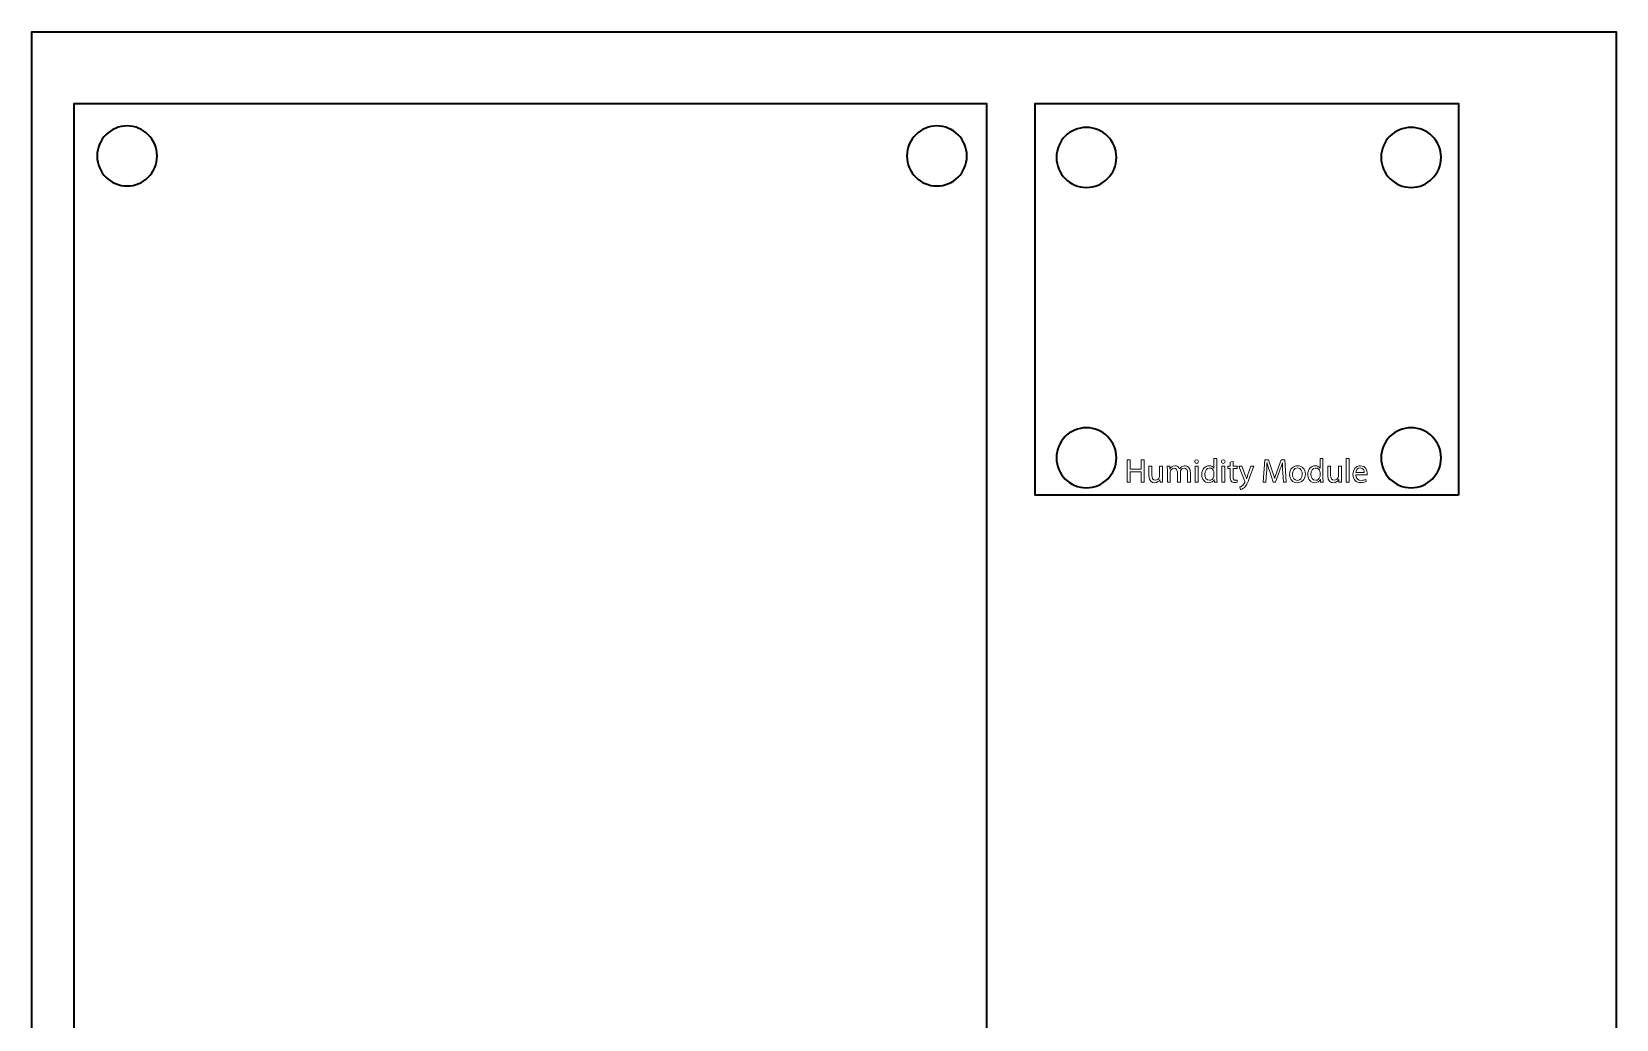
# Model space of a CAD drawing. Header units: inches. Extents: x 0.6 to 79.9, y -99 to -0.2.
# Drawn here: x 0.6 to 79.9, y -49.6 to -0.2 of the extents above; entities that cross this region are included whole.
import ezdxf

# ---------------------------------------------------------------- set-up
doc = ezdxf.new("R2010")
doc.units = ezdxf.units.IN
doc.header["$MEASUREMENT"] = 0
doc.layers.add('Laag 1', color=7, linetype='Continuous')

msp = doc.modelspace()

# ---------------------------------------------------------------- linework, layer by layer
at = {"layer": 'Laag 1', "color": 7, "lineweight": 35, "true_color": 0xffffff}
msp.add_lwpolyline([(79.904, -98.954), (0.617, -98.954), (0.617, -0.176), (79.904, -0.176), (79.904, -98.954)], dxfattribs=at)
at = {"layer": 'Laag 1', "color": 1, "lineweight": 35, "true_color": 0xff0000}
for points in [[(48.385, -64.274), (2.735, -64.274), (2.735, -3.764), (48.385, -3.764), (48.385, -64.274)], [(72.011, -23.354), (50.821, -23.354), (50.821, -3.764), (72.011, -3.764), (72.011, -23.354)]]:
    msp.add_lwpolyline(points, dxfattribs=at)
at = {"layer": 'Laag 1', "color": 1, "lineweight": 18, "true_color": 0xff0000}
for points in [[(55.584, -21.584), (55.584, -22.055), (56.128, -22.055), (56.128, -21.584), (56.275, -21.584), (56.275, -22.71), (56.128, -22.71), (56.128, -22.182), (55.584, -22.182), (55.584, -22.71), (55.438, -22.71), (55.438, -21.584), (55.584, -21.584)], [(58.832, -22.71), (58.832, -21.901), (58.979, -21.901), (58.979, -22.71), (58.832, -22.71)], [(60.163, -22.71), (60.163, -21.901), (60.311, -21.901), (60.311, -22.71), (60.163, -22.71)], [(66.389, -21.523), (66.536, -21.523), (66.536, -22.71), (66.389, -22.71), (66.389, -21.523)]]:
    msp.add_lwpolyline(points, dxfattribs=at)
at = {"layer": 'Laag 1', "color": 7, "lineweight": 35, "true_color": 0xffffff}
for points in [[(6.892, -6.391), (6.892, -7.219), (6.22, -7.891), (5.392, -7.891), (4.563, -7.891), (3.892, -7.219), (3.892, -6.391), (3.892, -5.562), (4.563, -4.891), (5.392, -4.891), (6.22, -4.891), (6.892, -5.562), (6.892, -6.391)], [(47.411, -6.391), (47.411, -7.219), (46.739, -7.891), (45.911, -7.891), (45.082, -7.891), (44.411, -7.219), (44.411, -6.391), (44.411, -5.562), (45.082, -4.891), (45.911, -4.891), (46.739, -4.891), (47.411, -5.562), (47.411, -6.391)], [(54.89, -6.462), (54.89, -7.29), (54.218, -7.962), (53.39, -7.962), (52.561, -7.962), (51.89, -7.29), (51.89, -6.462), (51.89, -5.633), (52.561, -4.962), (53.39, -4.962), (54.218, -4.962), (54.89, -5.633), (54.89, -6.462)], [(71.138, -6.462), (71.138, -7.29), (70.466, -7.962), (69.638, -7.962), (68.809, -7.962), (68.138, -7.29), (68.138, -6.462), (68.138, -5.633), (68.809, -4.962), (69.638, -4.962), (70.466, -4.962), (71.138, -5.633), (71.138, -6.462)], [(54.89, -21.485), (54.89, -22.313), (54.218, -22.985), (53.39, -22.985), (52.561, -22.985), (51.89, -22.313), (51.89, -21.485), (51.89, -20.656), (52.561, -19.985), (53.39, -19.985), (54.218, -19.985), (54.89, -20.656), (54.89, -21.485)], [(71.138, -21.485), (71.138, -22.313), (70.466, -22.985), (69.638, -22.985), (68.809, -22.985), (68.138, -22.313), (68.138, -21.485), (68.138, -20.656), (68.809, -19.985), (69.638, -19.985), (70.466, -19.985), (71.138, -20.656), (71.138, -21.485)]]:
    msp.add_open_spline(points, degree=3, knots=[0, 0, 0, 0, 1, 1, 1, 2, 2, 2, 3, 3, 3, 4, 4, 4, 4], dxfattribs=at)
at = {"layer": 'Laag 1', "color": 1, "lineweight": 18, "true_color": 0xff0000}
for points, knots in [([(57.198, -22.49), (57.198, -22.573), (57.2, -22.647), (57.205, -22.71), (57.205, -22.71), (57.074, -22.71), (57.074, -22.71), (57.074, -22.71), (57.066, -22.578), (57.066, -22.578), (57.066, -22.578), (57.063, -22.578), (57.063, -22.578), (57.024, -22.644), (56.939, -22.729), (56.795, -22.729), (56.668, -22.729), (56.516, -22.659), (56.516, -22.374), (56.516, -22.374), (56.516, -21.901), (56.516, -21.901), (56.516, -21.901), (56.663, -21.901), (56.663, -21.901), (56.663, -21.901), (56.663, -22.349), (56.663, -22.349), (56.663, -22.503), (56.71, -22.607), (56.844, -22.607), (56.942, -22.607), (57.011, -22.538), (57.038, -22.473), (57.046, -22.451), (57.051, -22.424), (57.051, -22.398), (57.051, -22.398), (57.051, -21.901), (57.051, -21.901), (57.051, -21.901), (57.198, -21.901), (57.198, -21.901), (57.198, -21.901), (57.198, -22.49), (57.198, -22.49)], [0, 0, 0, 0, 1, 1, 1, 2, 2, 2, 3, 3, 3, 4, 4, 4, 5, 5, 5, 6, 6, 6, 7, 7, 7, 8, 8, 8, 9, 9, 9, 10, 10, 10, 11, 11, 11, 12, 12, 12, 13, 13, 13, 14, 14, 14, 15, 15, 15, 15]), ([(57.44, -22.12), (57.44, -22.037), (57.438, -21.968), (57.434, -21.901), (57.434, -21.901), (57.562, -21.901), (57.562, -21.901), (57.562, -21.901), (57.569, -22.032), (57.569, -22.032), (57.569, -22.032), (57.574, -22.032), (57.574, -22.032), (57.619, -21.955), (57.694, -21.883), (57.828, -21.883), (57.939, -21.883), (58.022, -21.95), (58.057, -22.045), (58.057, -22.045), (58.06, -22.045), (58.06, -22.045), (58.086, -22), (58.117, -21.965), (58.151, -21.94), (58.199, -21.903), (58.253, -21.883), (58.33, -21.883), (58.437, -21.883), (58.595, -21.953), (58.595, -22.234), (58.595, -22.234), (58.595, -22.71), (58.595, -22.71), (58.595, -22.71), (58.452, -22.71), (58.452, -22.71), (58.452, -22.71), (58.452, -22.252), (58.452, -22.252), (58.452, -22.097), (58.395, -22.003), (58.276, -22.003), (58.193, -22.003), (58.128, -22.065), (58.102, -22.137), (58.096, -22.157), (58.091, -22.184), (58.091, -22.21), (58.091, -22.21), (58.091, -22.71), (58.091, -22.71), (58.091, -22.71), (57.947, -22.71), (57.947, -22.71), (57.947, -22.71), (57.947, -22.226), (57.947, -22.226), (57.947, -22.097), (57.89, -22.003), (57.778, -22.003), (57.686, -22.003), (57.619, -22.077), (57.596, -22.15), (57.587, -22.172), (57.584, -22.197), (57.584, -22.222), (57.584, -22.222), (57.584, -22.71), (57.584, -22.71), (57.584, -22.71), (57.44, -22.71), (57.44, -22.71), (57.44, -22.71), (57.44, -22.12), (57.44, -22.12)], [0, 0, 0, 0, 1, 1, 1, 2, 2, 2, 3, 3, 3, 4, 4, 4, 5, 5, 5, 6, 6, 6, 7, 7, 7, 8, 8, 8, 9, 9, 9, 10, 10, 10, 11, 11, 11, 12, 12, 12, 13, 13, 13, 14, 14, 14, 15, 15, 15, 16, 16, 16, 17, 17, 17, 18, 18, 18, 19, 19, 19, 20, 20, 20, 21, 21, 21, 22, 22, 22, 23, 23, 23, 24, 24, 24, 25, 25, 25, 25]), ([(58.996, -21.674), (58.997, -21.724), (58.96, -21.764), (58.902, -21.764), (58.85, -21.764), (58.814, -21.724), (58.814, -21.674), (58.814, -21.622), (58.852, -21.582), (58.905, -21.582), (58.96, -21.582), (58.996, -21.622), (58.996, -21.674)], [0, 0, 0, 0, 1, 1, 1, 2, 2, 2, 3, 3, 3, 4, 4, 4, 4]), ([(59.921, -21.523), (59.921, -21.523), (59.921, -22.501), (59.921, -22.501), (59.921, -22.573), (59.923, -22.655), (59.928, -22.71), (59.928, -22.71), (59.796, -22.71), (59.796, -22.71), (59.796, -22.71), (59.789, -22.57), (59.789, -22.57), (59.789, -22.57), (59.786, -22.57), (59.786, -22.57), (59.741, -22.66), (59.642, -22.729), (59.51, -22.729), (59.314, -22.729), (59.164, -22.563), (59.164, -22.317), (59.162, -22.048), (59.329, -21.883), (59.527, -21.883), (59.65, -21.883), (59.734, -21.941), (59.771, -22.006), (59.771, -22.006), (59.774, -22.006), (59.774, -22.006), (59.774, -22.006), (59.774, -21.523), (59.774, -21.523), (59.774, -21.523), (59.921, -21.523), (59.921, -21.523)], [0, 0, 0, 0, 1, 1, 1, 2, 2, 2, 3, 3, 3, 4, 4, 4, 5, 5, 5, 6, 6, 6, 7, 7, 7, 8, 8, 8, 9, 9, 9, 10, 10, 10, 11, 11, 11, 12, 12, 12, 12]), ([(59.774, -22.231), (59.774, -22.212), (59.772, -22.187), (59.767, -22.169), (59.746, -22.075), (59.665, -21.998), (59.555, -21.998), (59.403, -21.998), (59.313, -22.132), (59.313, -22.311), (59.313, -22.475), (59.393, -22.61), (59.552, -22.61), (59.65, -22.61), (59.741, -22.545), (59.767, -22.435), (59.772, -22.414), (59.774, -22.394), (59.774, -22.371), (59.774, -22.371), (59.774, -22.231), (59.774, -22.231)], [0, 0, 0, 0, 1, 1, 1, 2, 2, 2, 3, 3, 3, 4, 4, 4, 5, 5, 5, 6, 6, 6, 7, 7, 7, 7]), ([(60.327, -21.674), (60.329, -21.724), (60.292, -21.764), (60.233, -21.764), (60.182, -21.764), (60.145, -21.724), (60.145, -21.674), (60.145, -21.622), (60.184, -21.582), (60.237, -21.582), (60.292, -21.582), (60.327, -21.622), (60.327, -21.674)], [0, 0, 0, 0, 1, 1, 1, 2, 2, 2, 3, 3, 3, 4, 4, 4, 4]), ([(60.731, -21.669), (60.731, -21.669), (60.731, -21.901), (60.731, -21.901), (60.731, -21.901), (60.942, -21.901), (60.942, -21.901), (60.942, -21.901), (60.942, -22.013), (60.942, -22.013), (60.942, -22.013), (60.731, -22.013), (60.731, -22.013), (60.731, -22.013), (60.731, -22.45), (60.731, -22.45), (60.731, -22.55), (60.76, -22.607), (60.841, -22.607), (60.88, -22.607), (60.909, -22.602), (60.927, -22.597), (60.927, -22.597), (60.934, -22.707), (60.934, -22.707), (60.905, -22.719), (60.86, -22.727), (60.803, -22.727), (60.734, -22.727), (60.679, -22.706), (60.644, -22.665), (60.602, -22.622), (60.588, -22.55), (60.588, -22.455), (60.588, -22.455), (60.588, -22.013), (60.588, -22.013), (60.588, -22.013), (60.462, -22.013), (60.462, -22.013), (60.462, -22.013), (60.462, -21.901), (60.462, -21.901), (60.462, -21.901), (60.588, -21.901), (60.588, -21.901), (60.588, -21.901), (60.588, -21.707), (60.588, -21.707), (60.588, -21.707), (60.731, -21.669), (60.731, -21.669)], [0, 0, 0, 0, 1, 1, 1, 2, 2, 2, 3, 3, 3, 4, 4, 4, 5, 5, 5, 6, 6, 6, 7, 7, 7, 8, 8, 8, 9, 9, 9, 10, 10, 10, 11, 11, 11, 12, 12, 12, 13, 13, 13, 14, 14, 14, 15, 15, 15, 16, 16, 16, 17, 17, 17, 17]), ([(61.175, -21.901), (61.175, -21.901), (61.352, -22.379), (61.352, -22.379), (61.37, -22.433), (61.39, -22.496), (61.404, -22.545), (61.404, -22.545), (61.407, -22.545), (61.407, -22.545), (61.422, -22.496), (61.439, -22.435), (61.459, -22.376), (61.459, -22.376), (61.62, -21.901), (61.62, -21.901), (61.62, -21.901), (61.775, -21.901), (61.775, -21.901), (61.775, -21.901), (61.554, -22.478), (61.554, -22.478), (61.449, -22.756), (61.377, -22.898), (61.277, -22.985), (61.205, -23.048), (61.133, -23.073), (61.096, -23.08), (61.096, -23.08), (61.06, -22.956), (61.06, -22.956), (61.096, -22.945), (61.145, -22.921), (61.188, -22.884), (61.228, -22.852), (61.279, -22.796), (61.312, -22.72), (61.319, -22.706), (61.324, -22.694), (61.324, -22.685), (61.324, -22.677), (61.32, -22.665), (61.313, -22.647), (61.313, -22.647), (61.014, -21.901), (61.014, -21.901), (61.014, -21.901), (61.175, -21.901), (61.175, -21.901)], [0, 0, 0, 0, 1, 1, 1, 2, 2, 2, 3, 3, 3, 4, 4, 4, 5, 5, 5, 6, 6, 6, 7, 7, 7, 8, 8, 8, 9, 9, 9, 10, 10, 10, 11, 11, 11, 12, 12, 12, 13, 13, 13, 14, 14, 14, 15, 15, 15, 16, 16, 16, 16]), ([(63.215, -22.216), (63.207, -22.058), (63.197, -21.869), (63.199, -21.729), (63.199, -21.729), (63.194, -21.729), (63.194, -21.729), (63.155, -21.861), (63.108, -22.002), (63.051, -22.157), (63.051, -22.157), (62.853, -22.704), (62.853, -22.704), (62.853, -22.704), (62.742, -22.704), (62.742, -22.704), (62.742, -22.704), (62.56, -22.167), (62.56, -22.167), (62.507, -22.008), (62.462, -21.863), (62.429, -21.729), (62.429, -21.729), (62.426, -21.729), (62.426, -21.729), (62.423, -21.869), (62.415, -22.058), (62.404, -22.227), (62.404, -22.227), (62.375, -22.71), (62.375, -22.71), (62.375, -22.71), (62.236, -22.71), (62.236, -22.71), (62.236, -22.71), (62.314, -21.584), (62.314, -21.584), (62.314, -21.584), (62.5, -21.584), (62.5, -21.584), (62.5, -21.584), (62.692, -22.129), (62.692, -22.129), (62.739, -22.267), (62.778, -22.391), (62.806, -22.508), (62.806, -22.508), (62.811, -22.508), (62.811, -22.508), (62.839, -22.394), (62.879, -22.271), (62.93, -22.129), (62.93, -22.129), (63.13, -21.584), (63.13, -21.584), (63.13, -21.584), (63.316, -21.584), (63.316, -21.584), (63.316, -21.584), (63.386, -22.71), (63.386, -22.71), (63.386, -22.71), (63.244, -22.71), (63.244, -22.71), (63.244, -22.71), (63.215, -22.216), (63.215, -22.216)], [0, 0, 0, 0, 1, 1, 1, 2, 2, 2, 3, 3, 3, 4, 4, 4, 5, 5, 5, 6, 6, 6, 7, 7, 7, 8, 8, 8, 9, 9, 9, 10, 10, 10, 11, 11, 11, 12, 12, 12, 13, 13, 13, 14, 14, 14, 15, 15, 15, 16, 16, 16, 17, 17, 17, 18, 18, 18, 19, 19, 19, 20, 20, 20, 21, 21, 21, 22, 22, 22, 22]), ([(64.345, -22.299), (64.345, -22.599), (64.137, -22.729), (63.942, -22.729), (63.723, -22.729), (63.554, -22.568), (63.554, -22.313), (63.554, -22.042), (63.731, -21.883), (63.955, -21.883), (64.187, -21.883), (64.345, -22.052), (64.345, -22.299)], [0, 0, 0, 0, 1, 1, 1, 2, 2, 2, 3, 3, 3, 4, 4, 4, 4]), ([(63.703, -22.307), (63.703, -22.485), (63.804, -22.618), (63.948, -22.618), (64.089, -22.618), (64.194, -22.486), (64.194, -22.304), (64.194, -22.167), (64.125, -21.993), (63.951, -21.993), (63.778, -21.993), (63.703, -22.154), (63.703, -22.307)], [0, 0, 0, 0, 1, 1, 1, 2, 2, 2, 3, 3, 3, 4, 4, 4, 4]), ([(65.227, -21.523), (65.227, -21.523), (65.227, -22.501), (65.227, -22.501), (65.227, -22.573), (65.229, -22.655), (65.234, -22.71), (65.234, -22.71), (65.102, -22.71), (65.102, -22.71), (65.102, -22.71), (65.095, -22.57), (65.095, -22.57), (65.095, -22.57), (65.091, -22.57), (65.091, -22.57), (65.046, -22.66), (64.948, -22.729), (64.816, -22.729), (64.62, -22.729), (64.47, -22.563), (64.47, -22.317), (64.468, -22.048), (64.635, -21.883), (64.832, -21.883), (64.956, -21.883), (65.04, -21.941), (65.077, -22.006), (65.077, -22.006), (65.08, -22.006), (65.08, -22.006), (65.08, -22.006), (65.08, -21.523), (65.08, -21.523), (65.08, -21.523), (65.227, -21.523), (65.227, -21.523)], [0, 0, 0, 0, 1, 1, 1, 2, 2, 2, 3, 3, 3, 4, 4, 4, 5, 5, 5, 6, 6, 6, 7, 7, 7, 8, 8, 8, 9, 9, 9, 10, 10, 10, 11, 11, 11, 12, 12, 12, 12]), ([(65.08, -22.231), (65.08, -22.212), (65.078, -22.187), (65.073, -22.169), (65.051, -22.075), (64.971, -21.998), (64.861, -21.998), (64.709, -21.998), (64.618, -22.132), (64.618, -22.311), (64.618, -22.475), (64.699, -22.61), (64.857, -22.61), (64.956, -22.61), (65.046, -22.545), (65.073, -22.435), (65.078, -22.414), (65.08, -22.394), (65.08, -22.371), (65.08, -22.371), (65.08, -22.231), (65.08, -22.231)], [0, 0, 0, 0, 1, 1, 1, 2, 2, 2, 3, 3, 3, 4, 4, 4, 5, 5, 5, 6, 6, 6, 7, 7, 7, 7]), ([(66.147, -22.49), (66.147, -22.573), (66.148, -22.647), (66.153, -22.71), (66.153, -22.71), (66.023, -22.71), (66.023, -22.71), (66.023, -22.71), (66.014, -22.578), (66.014, -22.578), (66.014, -22.578), (66.011, -22.578), (66.011, -22.578), (65.972, -22.644), (65.887, -22.729), (65.744, -22.729), (65.617, -22.729), (65.465, -22.659), (65.465, -22.374), (65.465, -22.374), (65.465, -21.901), (65.465, -21.901), (65.465, -21.901), (65.612, -21.901), (65.612, -21.901), (65.612, -21.901), (65.612, -22.349), (65.612, -22.349), (65.612, -22.503), (65.659, -22.607), (65.792, -22.607), (65.891, -22.607), (65.959, -22.538), (65.986, -22.473), (65.994, -22.451), (66, -22.424), (66, -22.398), (66, -22.398), (66, -21.901), (66, -21.901), (66, -21.901), (66.147, -21.901), (66.147, -21.901), (66.147, -21.901), (66.147, -22.49), (66.147, -22.49)], [0, 0, 0, 0, 1, 1, 1, 2, 2, 2, 3, 3, 3, 4, 4, 4, 5, 5, 5, 6, 6, 6, 7, 7, 7, 8, 8, 8, 9, 9, 9, 10, 10, 10, 11, 11, 11, 12, 12, 12, 13, 13, 13, 14, 14, 14, 15, 15, 15, 15]), ([(66.864, -22.333), (66.868, -22.531), (66.995, -22.613), (67.142, -22.613), (67.247, -22.613), (67.311, -22.595), (67.366, -22.572), (67.366, -22.572), (67.391, -22.677), (67.391, -22.677), (67.339, -22.7), (67.251, -22.727), (67.122, -22.727), (66.873, -22.727), (66.724, -22.563), (66.724, -22.319), (66.724, -22.075), (66.868, -21.883), (67.103, -21.883), (67.368, -21.883), (67.438, -22.115), (67.438, -22.264), (67.438, -22.294), (67.435, -22.317), (67.433, -22.333), (67.433, -22.333), (66.864, -22.333), (66.864, -22.333)], [0, 0, 0, 0, 1, 1, 1, 2, 2, 2, 3, 3, 3, 4, 4, 4, 5, 5, 5, 6, 6, 6, 7, 7, 7, 8, 8, 8, 9, 9, 9, 9]), ([(67.296, -22.227), (67.298, -22.134), (67.258, -21.988), (67.092, -21.988), (66.943, -21.988), (66.878, -22.125), (66.866, -22.227), (66.866, -22.227), (67.296, -22.227), (67.296, -22.227)], [0, 0, 0, 0, 1, 1, 1, 2, 2, 2, 3, 3, 3, 3])]:
    msp.add_open_spline(points, degree=3, knots=knots, dxfattribs=at)

doc.saveas('drawing.dxf')
